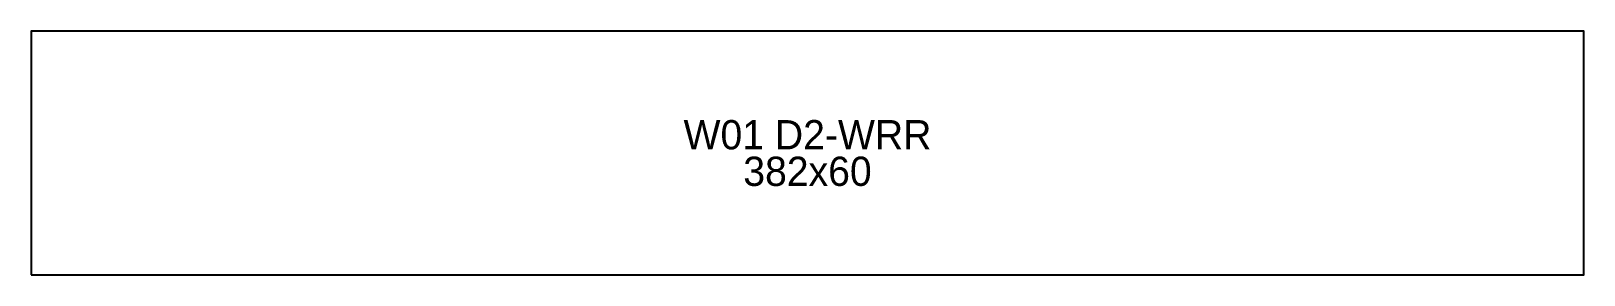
# Model space of a CAD drawing. Extents: x 0 to 382, y 0 to 60.
import ezdxf
from ezdxf.enums import TextEntityAlignment as Align

# ---------------------------------------------------------------- set-up
doc = ezdxf.new("R2010")
doc.units = 0
doc.layers.add('OUTLINE', color=7, linetype='CONTINUOUS')
doc.layers.add('UNIT_NUMBER', color=94, linetype='CONTINUOUS')

msp = doc.modelspace()

# ---------------------------------------------------------------- linework, layer by layer
at = {"layer": 'OUTLINE'}
msp.add_lwpolyline([(0, 0), (382, 0), (382, 60), (0, 60)], close=True, dxfattribs=at)

# ---------------------------------------------------------------- texts
at = {"layer": 'UNIT_NUMBER'}
for s, p in [('W01 D2-WRR', (191, 34.5)), ('382x60', (191, 25.5))]:
    msp.add_text(s, height=7.2, dxfattribs=at).set_placement(p, align=Align.MIDDLE_CENTER)

doc.saveas('drawing.dxf')
